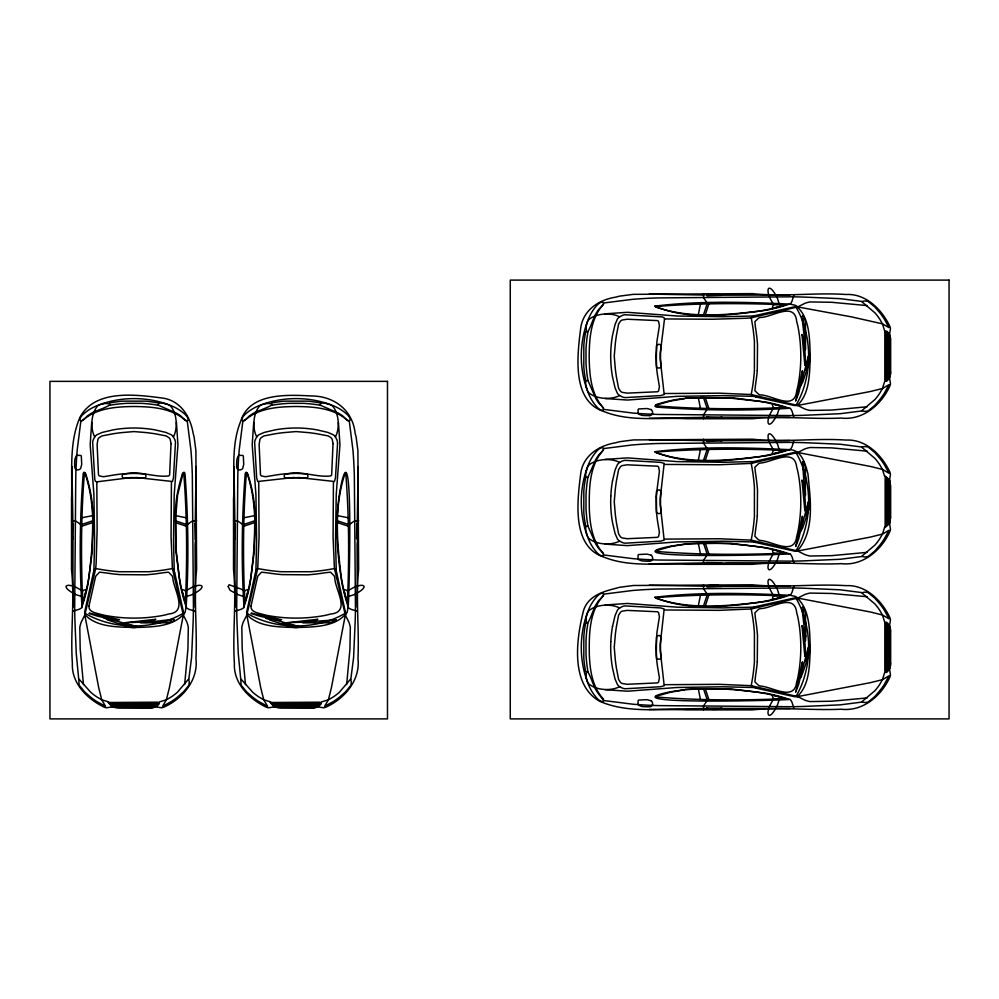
<?xml version="1.0" encoding="UTF-8"?>
<svg xmlns="http://www.w3.org/2000/svg" width="999" height="999" viewBox="0 0 999 999"><rect width="100%" height="100%" fill="white"/><g stroke="black" fill="none" stroke-linecap="round" stroke-linejoin="round"><path stroke-width="1.5" d="M703.483 584.777L703.571 588.836L706.318 592.844A6.419 6.419 0 0 1 707.105 595.154L703.483 606.006M703.483 439.198L703.571 443.269L706.318 447.277A6.419 6.419 0 0 1 707.105 449.587L703.483 460.439M703.483 293.619L703.571 297.69L706.318 301.698A6.419 6.419 0 0 1 707.105 304.008L703.483 314.86M195.13 539.185L194.78 523.876L195.891 527.397A42.67 42.67 0 0 1 196.079 531.543A51.811 51.811 0 0 1 195.941 535.676L195.08 544.505L195.255 607.242M357.217 539.16L356.568 538.698L356.793 523.876L357.904 527.397A42.67 42.67 0 0 1 358.092 531.543A51.811 51.811 0 0 1 357.954 535.676L357.093 544.505L357.267 607.242M195.205 523.988L196.154 466.521M357.217 523.988L358.179 466.521M610.826 641.67A117.008 117.008 0 0 0 610.826 652.996A120.267 120.267 0 0 0 612.499 668.056L615.084 679.12L617.444 684.54A9.965 9.965 0 0 0 619.43 686.55L622.365 688.124A12.225 12.225 0 0 0 625.149 688.748L660.589 686.738L664.185 685.701L660.239 650.287L660.814 637.774M72.865 607.242L73.014 539.185L72.19 535.676A51.811 51.811 0 0 1 72.053 531.543A42.67 42.67 0 0 1 72.228 527.397L73.339 523.876L73.064 539.198M234.877 607.242L235.027 539.185L234.203 535.676A51.811 51.811 0 0 1 234.066 531.543A42.67 42.67 0 0 1 234.241 527.397L235.352 523.876L235.152 539.198M808.578 356.83L805.856 369.892L806.518 370.754M808.578 502.41L805.856 515.472L806.518 516.333M808.578 647.989L805.856 661.051L806.518 661.912M171.416 481.83L171.066 536.938L172.415 568.556L183.366 615.184L186.776 621.89A28.609 28.609 0 0 1 188.312 627.36L187.937 648.988L184.653 684.515M333.429 481.83L333.079 536.938L334.428 568.556L345.379 615.184L348.788 621.89A28.609 28.609 0 0 1 350.324 627.36L349.95 648.988L346.665 684.515M133.367 627.422L133.404 625.561M295.379 627.422L295.429 625.561M656.181 497.102L656.555 512.774L658.453 513.611A6.743 6.743 0 0 0 659.652 513.498L660.963 512.862L660.227 498.526L664.185 463.399L660.589 462.362L625.149 460.339A12.225 12.225 0 0 0 622.365 460.976L619.43 462.549A9.965 9.965 0 0 0 617.444 464.547L615.084 469.98L612.499 481.043M721.89 417.182L706.555 416.908L710.077 418.007A42.67 42.67 0 0 0 714.223 418.194A51.811 51.811 0 0 0 718.356 418.069L721.89 417.182L789.922 417.37M718.356 709.203L721.852 708.116L706.555 708.054L710.077 709.165A42.67 42.67 0 0 0 714.223 709.352A51.811 51.811 0 0 0 718.356 709.215M795.666 546.378A252.71 252.71 0 0 0 797.065 541.133L802.359 516.246L802.609 519.33A55.532 55.532 0 0 1 801.66 525.761L800.249 532.18L802.809 527.572L809.34 507.817A16.284 16.284 0 0 0 810.127 503.184L810.139 501.273A16.733 16.733 0 0 0 810.139 500.237L809.515 499.338M809.14 644.892L801.385 672.714C797.414 690.921 808.803 654.045 809.34 653.383A16.284 16.284 0 0 0 810.127 648.751L810.139 646.84A16.733 16.733 0 0 0 810.139 645.804L809.515 644.917M93.369 572.914L84.728 611.7A50.037 50.037 0 0 0 84.728 614.485C96.628 627.472 117.62 626.897 134.066 627.547C150.487 626.91 171.528 627.447 183.391 614.485A50.112 50.112 0 0 0 183.404 611.7L174.75 572.914M255.382 572.914L246.741 611.7A50.037 50.037 0 0 0 246.741 614.485C258.641 627.472 279.633 626.897 296.079 627.547C312.512 626.91 333.541 627.447 345.404 614.485A51.586 51.586 0 0 0 345.429 612.237L336.763 572.914A9.128 9.128 0 0 0 334.453 568.581L325.537 570.079A217.545 217.545 0 0 1 310.826 571.728L281.318 571.728A217.52 217.52 0 0 1 266.608 570.079L257.705 568.581A9.128 9.128 0 0 0 255.469 572.927M93.869 571.403L94.605 540.272L93.906 494.505L90.185 444.742L91.696 422.465M255.881 571.403L256.618 540.272L255.919 494.505L252.198 444.742L253.709 422.465M183.366 615.184L185.165 612.137L186.251 606.068M345.379 615.184L347.177 612.137L348.264 606.068M656.181 496.378L659.415 471.228L658.616 467.12A3.072 3.072 0 0 0 657.517 466.183L627.222 464.81L622.115 465.609A6.319 6.319 0 0 0 620.454 466.758L618.618 469.567L616.42 480.956A289.747 289.747 0 0 0 615.347 488.823L614.248 501.76L615.347 514.697A289.722 289.722 0 0 0 616.42 522.564L618.618 533.953L620.454 536.775A6.319 6.319 0 0 0 622.115 537.912L627.222 538.711L657.517 537.337A3.072 3.072 0 0 0 658.616 536.401L659.415 532.292L657.492 520.779A136.776 136.776 0 0 1 656.318 509.69L656.493 491.246L658.453 489.91A6.743 6.743 0 0 1 659.652 490.022L660.888 491.433M793.868 295.08L792.057 301.099A28.197 28.197 0 0 1 790.396 303.933L788.748 303.983M793.868 440.659L792.057 446.678A28.197 28.197 0 0 1 790.396 449.513L788.748 449.562M793.868 586.226L792.057 592.245A28.197 28.197 0 0 1 790.396 595.079L788.748 595.142M757.292 370.529L757.504 344.493A195.092 195.092 0 0 0 755.444 327.26L754.857 321.678L758.641 318.032A9.94 9.94 0 0 1 760.426 317.47C771.965 317.432 794.804 300.861 796.69 321.503A92.32 92.32 0 0 1 798.101 327.272C801.685 346.291 801.685 366.071 798.101 385.09A92.308 92.308 0 0 1 796.69 390.859C794.804 411.501 771.965 394.93 760.426 394.892A9.94 9.94 0 0 1 758.641 394.33L754.857 390.684L755.694 383.541A193.769 193.769 0 0 0 757.292 370.529M757.292 516.108L757.504 490.072A195.092 195.092 0 0 0 755.444 472.839L754.857 467.257L758.641 463.611A9.94 9.94 0 0 1 760.426 463.049C772.015 462.35 794.48 447.215 796.69 467.082A92.32 92.32 0 0 1 798.101 472.852C801.685 491.87 801.685 511.65 798.101 530.669A92.308 92.308 0 0 1 796.69 536.438C794.467 556.431 772.015 541.046 760.426 540.471A9.94 9.94 0 0 1 758.641 539.91L754.857 536.263L755.694 529.12A193.769 193.769 0 0 0 757.292 516.108M757.292 661.688L757.504 635.651A195.092 195.092 0 0 0 755.444 618.406L754.857 612.837L758.641 609.19A9.94 9.94 0 0 1 760.426 608.616C771.703 608.616 794.605 592.444 796.69 612.662A92.32 92.32 0 0 1 798.101 618.418C801.685 637.437 801.685 657.23 798.101 676.248A92.308 92.308 0 0 1 796.69 682.017C794.467 701.997 772.015 686.613 760.426 686.051A9.94 9.94 0 0 1 758.641 685.476L754.857 681.83L755.694 674.687A193.769 193.769 0 0 0 757.292 661.688M660.814 492.12L660.239 504.707L664.185 540.122L660.589 541.158L625.149 543.181A12.225 12.225 0 0 1 622.365 542.544L619.43 540.971A9.965 9.965 0 0 1 617.444 538.973L615.084 533.541L612.499 522.477A120.267 120.267 0 0 1 610.826 507.417A117.008 117.008 0 0 1 610.826 496.103M660.888 637.012L659.652 635.589A6.743 6.743 0 0 0 658.453 635.476L656.493 636.825L656.318 655.269A136.776 136.776 0 0 0 657.492 666.358L659.415 677.871L658.616 681.967A3.072 3.072 0 0 1 657.517 682.904L627.222 684.278L622.115 683.491A6.319 6.319 0 0 1 620.454 682.342L618.618 679.52L616.42 668.131A289.722 289.722 0 0 1 615.347 660.277L614.248 647.34L615.347 634.402A289.747 289.747 0 0 1 616.42 626.535L618.618 615.147L620.454 612.325A6.319 6.319 0 0 1 622.115 611.176L627.222 610.389L657.517 611.763A3.072 3.072 0 0 1 658.616 612.699L659.415 616.795L656.955 632.392L656.068 647.34L656.555 658.341L658.453 659.19A6.743 6.743 0 0 0 659.652 659.078L660.963 658.441L660.239 644.38L664.185 608.965L660.589 607.929L625.149 605.918A12.225 12.225 0 0 0 622.365 606.543L619.43 608.116A9.965 9.965 0 0 0 617.444 610.127L615.084 615.546L612.499 626.61M136.488 626.748L135.589 627.447A16.733 16.733 0 0 1 134.553 627.459L132.642 627.384M298.501 626.748L297.739 627.434A16.733 16.733 0 0 1 296.566 627.459L294.655 627.384M348.189 606.818C348.876 604.195 354.345 416.308 340.259 489.185C334.615 520.467 336.875 552.922 342.12 584.128A193.943 193.943 0 0 0 348.164 606.83M183.391 614.635L169.393 687.712L166.383 699.799L162.562 706.33L171.453 701.473A85.427 85.427 0 0 0 176.898 697.614L183.317 692.07L188.574 685.701A4.171 4.171 0 0 0 188.961 684.777L189.198 682.754A26.236 26.236 0 0 0 189.186 681.318L188.511 679.145L177.372 692.282A57.954 57.954 0 0 1 170.991 697.115L166.383 699.799L159.428 701.922M345.404 614.635L331.406 687.712L328.396 699.799L324.575 706.33L333.466 701.473A85.427 85.427 0 0 0 338.911 697.614L345.342 692.07L350.587 685.701A4.171 4.171 0 0 0 350.974 684.777L351.211 682.754A26.236 26.236 0 0 0 351.198 681.318L350.524 679.145L339.385 692.282A57.954 57.954 0 0 1 333.004 697.115L328.396 699.799L321.453 701.922M652.522 413.299L652.584 412.649A3.859 3.859 0 0 0 651.161 409.578M652.522 558.878L652.584 558.229A3.859 3.859 0 0 0 651.161 555.157M652.522 704.457L652.584 703.796A3.859 3.859 0 0 0 651.161 700.724M887.936 348.726L888.498 347.502L889.048 348.726M889.048 363.711L888.498 364.935L887.911 363.511A7.418 7.418 0 0 1 888.011 360.976L888.648 361.438A1.374 1.374 0 0 0 888.935 360.976A7.13 7.13 0 0 1 888.985 363.711M887.936 494.305L888.498 493.081L889.048 494.305M889.048 509.29L888.498 510.514L887.911 509.09A7.418 7.418 0 0 1 888.011 506.555L888.648 507.017A1.374 1.374 0 0 0 888.935 506.555A7.13 7.13 0 0 1 888.985 509.278M887.936 639.884L888.498 638.661L889.048 639.884M889.048 654.869L888.498 656.093L887.911 654.657A7.418 7.418 0 0 1 888.011 652.135L888.648 652.584A1.374 1.374 0 0 0 888.935 652.122A7.13 7.13 0 0 1 888.985 654.857M82.218 597.202L82.405 595.204A35.814 35.814 0 0 0 82.343 591.083L81.443 590.347A12.238 12.238 0 0 0 79.67 589.335C67.782 581.843 58.129 585.589 75.637 594.48A49.513 49.513 0 0 0 78.571 595.504L79.858 595.879A5.432 5.432 0 0 1 82.218 597.202A4.72 4.72 0 0 1 83.666 599.662L86.314 589.81L85.065 589.822A4.858 4.858 0 0 0 83.654 590.272L82.492 591.271M585.614 331.893L584.565 338.336A102.472 102.472 0 0 0 583.816 345.292L583.816 367.07A102.485 102.485 0 0 0 584.565 374.026L585.614 380.469M585.614 477.472L584.565 483.916A102.472 102.472 0 0 0 583.816 490.871L583.816 512.649A102.485 102.485 0 0 0 584.565 519.605L585.614 526.048M585.614 623.039L584.565 629.495A102.472 102.472 0 0 0 583.816 636.438L583.816 658.229A102.485 102.485 0 0 0 584.565 665.172L585.614 671.628M587.912 331.893L587.037 337.699A167.695 167.695 0 0 0 586.001 349.138L586.001 363.224A167.695 167.695 0 0 0 587.037 374.662L587.912 380.469L595.816 398.501A71.553 71.553 0 0 0 598.851 403.196C607.779 410.664 601.848 413.224 596.103 406.081A45.779 45.779 0 0 1 586.438 387.125M586.438 470.816A45.792 45.792 0 0 1 596.103 451.86C601.823 444.73 607.717 447.315 598.851 454.745A71.553 71.553 0 0 0 595.816 459.453L587.837 477.547L587.037 483.279A167.695 167.695 0 0 0 586.001 494.717L586.001 508.803A167.695 167.695 0 0 0 587.037 520.242L587.912 526.048L595.816 544.08A71.553 71.553 0 0 0 598.851 548.776C607.729 556.193 601.798 558.791 596.103 551.66A45.779 45.779 0 0 1 586.438 532.704M587.912 623.039L587.037 628.858A167.695 167.695 0 0 0 586.001 640.284L586.001 654.382A167.695 167.695 0 0 0 587.037 665.809L587.912 671.628M80.869 421.054L77.223 449.8A469.792 469.792 0 0 0 75.787 475.711L74.688 607.205A463.161 463.161 0 0 0 74.962 621.528L76.261 653.596L78.933 681.318A26.236 26.236 0 0 0 78.921 682.754L79.158 684.777A4.171 4.171 0 0 0 79.545 685.701L84.803 692.07L91.221 697.614A85.427 85.427 0 0 0 96.666 701.473L105.557 706.33L101.736 699.799L98.726 687.712L84.728 614.635M242.882 421.054L239.236 449.8A469.792 469.792 0 0 0 237.799 475.711L236.701 607.205A463.161 463.161 0 0 0 236.975 621.528L238.274 653.596L240.946 681.318A26.236 26.236 0 0 0 240.934 682.754L241.171 684.777A4.171 4.171 0 0 0 241.571 685.701L246.815 692.07L253.234 697.614A85.427 85.427 0 0 0 258.679 701.473L267.57 706.33L263.748 699.799L260.739 687.712L246.753 614.635M188.799 679.27L191.583 657.567L193.157 621.528A463.161 463.161 0 0 0 193.431 607.205L192.332 475.711A469.792 469.792 0 0 0 190.896 449.8L187.25 421.054M350.811 679.27L353.596 657.567L355.169 621.528A463.161 463.161 0 0 0 355.444 607.205L354.345 475.711A469.792 469.792 0 0 0 352.909 449.8L349.275 421.054M698.363 314.448L700.424 304.158M698.363 460.027L700.424 449.737M698.363 605.606L700.424 595.304M721.865 562.824L706.555 562.487L710.077 563.586A42.67 42.67 0 0 0 714.223 563.773A51.811 51.811 0 0 0 718.356 563.648L727.197 562.774L789.922 562.949M721.865 708.403L789.922 708.528M800.386 385.889L799.25 390.871A122.44 122.44 0 0 1 798.588 393.531L795.691 400.811M800.386 531.468L799.25 536.451A122.44 122.44 0 0 1 798.588 539.11L795.691 546.391M800.886 383.678L801.635 380.182A55.532 55.532 0 0 0 802.597 373.751L802.372 370.666L797.065 395.554A252.71 252.71 0 0 1 795.666 400.799M800.886 529.258L809.14 499.325M800.486 676.598L799.25 682.03A122.44 122.44 0 0 1 798.588 684.677L795.691 691.957M800.886 674.837L801.635 671.328A55.532 55.532 0 0 0 802.597 664.897L802.372 661.825L797.065 686.7A252.71 252.71 0 0 1 795.666 691.957M800.586 385.002L800.786 384.128M800.586 530.581L800.786 529.707M800.586 676.161L800.786 675.274M888.685 377.647L888.798 377.197A23.601 23.601 0 0 0 889.56 372.003L889.51 340.372A23.664 23.664 0 0 0 888.773 335.177L888.685 334.715M888.685 523.226L888.798 522.777A23.601 23.601 0 0 0 889.56 517.582L889.51 485.951A23.664 23.664 0 0 0 888.773 480.756L888.685 480.294M889.422 523.601L890.321 517.569L890.321 485.951L889.472 480.094M888.685 668.793L888.798 668.343A23.601 23.601 0 0 0 889.56 663.149L889.51 631.518A23.664 23.664 0 0 0 888.773 626.323M586.313 325.199C585.277 344.53 593.456 316.895 595.816 313.873A71.553 71.553 0 0 1 598.851 309.166C607.779 301.698 601.848 299.138 596.103 306.281A45.792 45.792 0 0 0 586.438 325.237M586.313 470.779C585.739 472.564 584.652 478.284 587.837 477.547M586.313 616.358C585.277 635.689 593.456 608.041 595.816 605.019A71.553 71.553 0 0 1 598.851 600.324C607.779 592.844 601.848 590.297 596.103 597.439A45.792 45.792 0 0 0 586.438 616.383M89.298 613.523L89.435 613.011A252.71 252.71 0 0 0 94.693 614.385L119.58 619.667L116.496 619.929M251.311 613.523L251.448 613.011A252.71 252.71 0 0 0 256.706 614.385L281.593 619.667L278.509 619.929M884.615 381.556L882.479 388.499L879.807 393.119A57.954 57.954 0 0 1 874.974 399.488L861.825 410.639L864.01 411.313A26.236 26.236 0 0 0 865.434 411.326L867.457 411.076A4.171 4.171 0 0 0 868.381 410.689L874.762 405.444L880.294 399.013A85.427 85.427 0 0 0 884.152 393.569L889.01 384.677L882.479 388.499L870.391 391.508L797.327 405.507M884.615 527.135L882.479 534.078L879.807 538.698A57.954 57.954 0 0 1 874.974 545.067L861.825 556.218L864.01 556.893A26.236 26.236 0 0 0 865.434 556.905L867.457 556.655A4.171 4.171 0 0 0 868.381 556.268L874.762 551.023L880.294 544.592A85.427 85.427 0 0 0 884.152 539.148L889.01 530.257L882.479 534.078L870.391 537.087L797.327 551.086M884.615 672.702L882.479 679.657L879.807 684.265A57.954 57.954 0 0 1 874.974 690.646L861.825 701.785L864.01 702.459A26.236 26.236 0 0 0 865.434 702.472L867.457 702.235A4.171 4.171 0 0 0 868.381 701.847L874.762 696.59L880.294 690.172M705.406 314.448L708.84 303.983M705.406 460.027L708.84 449.562M705.406 605.606L708.84 595.142M344.73 474.463C333.853 507.267 337.125 542.807 341.159 576.51A86.264 86.264 0 0 0 341.87 580.694A200.15 200.15 0 0 0 347.402 602.984C349.263 560.127 349.151 517.07 345.854 474.3M805.344 492.057L805.469 469.318A15.31 15.31 0 0 0 804.707 465.01L803.783 462.225A1.311 1.311 0 0 0 803.633 461.875L802.834 461.6M805.843 636.176L805.556 639.685A20.042 20.042 0 0 1 805.606 640.434L804.882 641.346L804.207 634.815A51.773 51.773 0 0 0 803.271 628.97L801.96 625.561L804.869 656.318M143.556 705.806L141.608 706.593A10.027 10.027 0 0 1 138.262 706.443L137.949 706.493A13.212 13.212 0 0 1 136.788 706.63A9.628 9.628 0 0 1 136.101 706.655A10.352 10.352 0 0 1 134.69 706.568L133.317 706.568A10.39 10.39 0 0 1 129.995 706.468L129.77 706.43A9.74 9.74 0 0 1 127.672 706.655L124.475 705.806L127.023 704.982A10.677 10.677 0 0 1 129.071 705.057L130.494 705.057A11.001 11.001 0 0 1 133.317 705.057L133.991 705.169A10.452 10.452 0 0 1 137.537 705.082L138.711 705.094A10.277 10.277 0 0 1 141.009 704.994L143.556 705.806L155.931 705.843L157.043 704.832A27.947 27.947 0 0 0 157.542 704.27L158.641 703.021L109.478 703.021L110.414 704.083A23.864 23.864 0 0 0 111.426 705.182L112.437 705.956M305.569 705.806L303.621 706.593A10.027 10.027 0 0 1 300.274 706.443L299.962 706.493A13.212 13.212 0 0 1 298.801 706.63A9.628 9.628 0 0 1 298.114 706.655A10.352 10.352 0 0 1 296.703 706.568L295.329 706.568A10.39 10.39 0 0 1 292.008 706.468L291.795 706.43A9.74 9.74 0 0 1 289.685 706.655L286.488 705.806L289.048 704.982A10.677 10.677 0 0 1 291.096 705.057L292.507 705.057A11.001 11.001 0 0 1 295.329 705.057L296.004 705.169A10.452 10.452 0 0 1 299.563 705.082L300.724 705.094A10.277 10.277 0 0 1 303.022 704.994L305.569 705.806L317.944 705.843L319.056 704.832A27.947 27.947 0 0 0 319.568 704.27L320.654 703.021L271.591 703.009L272.427 704.083A23.864 23.864 0 0 0 273.439 705.182L274.45 705.956M619.605 395.529C611.188 400.05 596.216 399.225 588.723 392.707A15.197 15.197 0 0 1 587.437 390.684L587.212 390.209M619.605 541.108C611.188 545.629 596.216 544.805 588.723 538.286A15.197 15.197 0 0 1 587.437 536.263L587.212 535.789M619.605 686.675C611.188 691.208 596.216 690.384 588.723 683.853A15.197 15.197 0 0 1 587.437 681.83L587.212 681.368M706.58 440.721L707.08 441.446L721.877 440.909L718.356 439.885A51.811 51.811 0 0 0 714.223 439.747A42.67 42.67 0 0 0 710.077 439.922L706.63 440.659L649.213 439.66M888.648 377.809L887.861 378.821A23.864 23.864 0 0 1 886.762 379.832L885.876 380.607M888.648 523.389L887.861 524.4M888.598 669.068L887.861 669.967A23.864 23.864 0 0 1 886.762 670.978L886.263 671.428M804.37 345.092L805.019 343.731L801.997 317.008L802.559 316.096M804.782 495.079L802.559 461.675M804.37 636.238L805.019 634.889L801.997 608.166L802.559 607.255M889.422 523.626L885.201 527.447L885.201 476.073L889.422 479.895M587.212 322.153L587.437 321.678A15.197 15.197 0 0 1 588.723 319.655C596.216 313.137 611.188 312.312 619.605 316.833M587.212 467.732L587.437 467.257A15.197 15.197 0 0 1 588.723 465.234C596.216 458.716 611.188 457.892 619.605 462.412M587.212 613.299L587.437 612.837A15.197 15.197 0 0 1 588.723 610.814C596.216 604.283 611.188 603.471 619.605 607.991M587.012 322.777C579.395 343.718 579.395 368.643 587.012 389.585M587.012 468.356C579.395 489.298 579.395 514.223 587.012 535.164M587.012 613.935C579.395 634.865 579.395 659.802 587.012 680.731M796.116 405.07C812.836 376.273 812.836 336.089 796.116 307.292M796.116 550.649C812.836 521.853 812.836 481.668 796.116 452.872M796.116 696.228C812.836 667.432 812.836 627.235 796.116 598.438M244.505 591.271L245.679 590.272A4.858 4.858 0 0 1 247.09 589.822L248.339 589.81L245.667 599.675A4.72 4.72 0 0 0 244.193 597.24M706.318 556.243L703.571 560.252L703.483 564.323M882.554 323.901L888.923 327.597L884.152 318.793A85.427 85.427 0 0 0 880.294 313.349L874.762 306.918L868.381 301.673A4.171 4.171 0 0 0 867.457 301.286L865.434 301.036A26.236 26.236 0 0 0 864.01 301.049L861.825 301.735L874.974 312.874A57.954 57.954 0 0 1 879.807 319.243L882.479 323.863L884.615 330.806M797.327 452.435L870.391 466.433L882.479 469.443L889.01 473.264L884.152 464.373A85.427 85.427 0 0 0 880.294 458.928L874.762 452.497L868.381 447.252A4.171 4.171 0 0 0 867.457 446.865L865.434 446.615A26.236 26.236 0 0 0 864.01 446.628L861.825 447.315L874.974 458.454A57.954 57.954 0 0 1 879.807 464.822L882.479 469.443L884.615 476.386M706.693 295.017L707.08 295.866L721.877 295.329L718.356 294.305A51.811 51.811 0 0 0 714.223 294.168A42.67 42.67 0 0 0 710.077 294.343L701.76 295.005L649.213 294.081M888.673 643.281L888.398 642.12A1.349 1.349 0 0 0 888.036 642.619A7.405 7.405 0 0 1 887.961 639.884M790.246 449.737C801.822 450.174 805.556 464.747 807.929 473.826C810.314 498.751 815.346 531.168 797.177 551.098A50.037 50.037 0 0 1 794.38 551.098L755.594 542.457A9.128 9.128 0 0 1 751.26 540.134L719.617 538.761L664.51 539.11M888.423 523.763L888.523 511.263M157.13 622.901L157.73 622.052M319.143 622.901L319.742 622.052L333.017 620.342M79.246 679.37L90.747 692.282A57.954 57.954 0 0 0 97.128 697.115L101.736 699.799L108.691 701.922M241.258 679.37L252.759 692.282A57.954 57.954 0 0 0 259.141 697.115L263.748 699.799L270.704 701.922M705.606 702.846L706.318 701.822A6.419 6.419 0 0 0 707.105 699.512L703.483 688.661M704.894 703.783L703.508 706.043L703.483 709.889M603.571 304.258C590.709 318.094 589.373 338.249 589.185 356.181C589.373 374.113 590.709 394.28 603.571 408.104M603.571 449.837C589.11 465.584 589.073 488.736 589.31 508.816C589.909 524.562 592.345 541.72 603.571 553.683M603.571 595.404C589.11 611.151 589.073 634.315 589.31 654.395C589.909 670.129 592.345 687.287 603.571 699.263M137.437 705.469L137.238 705.968A1.386 1.386 0 0 0 137.7 706.256M706.693 586.163L707.08 587.012L721.877 586.475L718.356 585.464A51.811 51.811 0 0 0 714.223 585.327A42.67 42.67 0 0 0 710.077 585.501L701.76 586.151L649.213 585.239M885.788 526.261L886.762 525.412A23.864 23.864 0 0 0 887.861 524.4M885.701 380.706L885.701 331.606L886.225 332.055M885.701 526.336L885.701 477.185L886.95 478.271A27.947 27.947 0 0 1 887.512 478.783L888.635 480.094M119.48 623.826L120.342 623.176L133.416 625.898M281.493 623.826L282.355 623.176L295.429 625.898M82.13 420.879C95.966 408.017 116.134 406.693 134.066 406.506C151.985 406.693 172.153 408.017 185.989 420.879M244.156 420.879C257.979 408.017 278.147 406.693 296.079 406.506C313.998 406.693 334.166 408.017 348.002 420.879M82.043 607.567L81.806 607.717A28.197 28.197 0 0 1 78.971 609.365L72.952 611.188M244.056 607.567L243.818 607.717A28.197 28.197 0 0 1 240.984 609.365L234.965 611.188M888.611 353.022L888.586 353.034A1.386 1.386 0 0 0 888.935 352.547A6.906 6.906 0 0 1 888.923 355.669L888.011 355.681A7.093 7.093 0 0 1 888.049 352.56L888.648 353.009M188.549 523.638L192.557 520.891L196.616 520.791M350.562 523.638L354.57 520.891L358.641 520.791M138.174 705.581L137.7 705.344A7.093 7.093 0 0 0 134.565 705.344L134.615 706.256M773.95 304.62L772.964 305.781A4.858 4.858 0 0 0 772.502 307.192L772.489 308.441L782.354 305.769A4.72 4.72 0 0 1 779.919 304.308A5.432 5.432 0 0 1 778.558 301.985L778.184 300.699A49.513 49.513 0 0 0 777.172 297.752C768.268 280.257 764.535 289.897 772.015 301.785A12.238 12.238 0 0 0 773.026 303.559L774.15 304.483A35.852 35.852 0 0 0 778.283 304.508L779.882 304.333M773.95 450.199L772.964 451.361A4.858 4.858 0 0 0 772.502 452.772L772.489 454.021L782.354 451.348A4.72 4.72 0 0 1 779.919 449.887A5.432 5.432 0 0 1 778.558 447.564L778.184 446.278A49.513 49.513 0 0 0 777.172 443.331C768.368 425.861 764.56 435.514 772.015 447.365A12.238 12.238 0 0 0 773.026 449.138L774.15 450.062A35.852 35.852 0 0 0 778.283 450.087L779.882 449.912M773.95 595.766L772.964 596.927A4.858 4.858 0 0 0 772.502 598.339L772.489 599.587L782.354 596.927A4.72 4.72 0 0 1 779.919 595.454A5.432 5.432 0 0 1 778.558 593.131L778.184 591.845A49.513 49.513 0 0 0 777.172 588.911C768.268 571.403 764.535 581.056 772.015 592.944A12.238 12.238 0 0 0 773.026 594.717L773.763 595.616A35.814 35.814 0 0 0 777.884 595.666L779.882 595.491M100.662 404.32C121.591 396.703 146.528 396.703 167.457 404.32M262.675 404.32C283.604 396.703 308.541 396.703 329.47 404.32M182.954 613.423C154.158 630.157 113.961 630.157 85.165 613.423M344.967 613.423C316.171 630.157 275.974 630.157 247.178 613.423M664.522 318.931L660.239 353.234L660.963 367.282L659.652 367.919A6.743 6.743 0 0 1 658.453 368.032L656.555 367.195L656.068 356.181L656.955 341.233L659.415 325.649L658.616 321.541A3.072 3.072 0 0 0 657.517 320.604L627.222 319.23L622.115 320.03A6.319 6.319 0 0 0 620.454 321.178L618.618 323.988L616.42 335.377A289.747 289.747 0 0 0 615.347 343.244L614.248 356.181L615.347 369.118A289.722 289.722 0 0 0 616.42 376.985L618.618 388.374L620.454 391.196A6.319 6.319 0 0 0 622.115 392.332L627.222 393.131L657.517 391.758A3.072 3.072 0 0 0 658.616 390.821L659.415 386.713L657.492 375.199A136.776 136.776 0 0 1 656.318 364.111L656.493 345.666L658.453 344.33A6.743 6.743 0 0 1 659.652 344.443L660.963 345.08L660.239 359.128L664.185 394.543L660.589 395.579L625.149 397.602A12.225 12.225 0 0 1 622.365 396.965L619.43 395.392A9.965 9.965 0 0 1 617.444 393.394L615.084 387.962L612.499 376.898A120.267 120.267 0 0 1 610.826 361.838A117.008 117.008 0 0 1 610.826 350.524A120.267 120.267 0 0 1 612.499 335.464L615.084 324.4L617.444 318.968A9.965 9.965 0 0 1 619.43 316.97L622.365 315.397A12.225 12.225 0 0 1 625.149 314.76L662.087 316.92L663.985 317.57L664.522 318.931L712.387 319.255L745.991 318.256L751.236 317.819L797.876 306.88L804.57 303.471A28.609 28.609 0 0 1 810.039 301.935L831.68 302.297L867.194 305.594M664.51 464.41L719.617 464.76L751.236 463.399L797.876 452.46L804.57 449.051A28.609 28.609 0 0 1 810.039 447.515L831.68 447.877L867.194 451.173M664.51 609.977L719.617 610.327L751.236 608.978L797.876 598.026L804.57 594.617A28.609 28.609 0 0 1 810.039 593.081L831.68 593.456L867.194 596.74M100.025 404.533L99.563 404.757A15.197 15.197 0 0 0 97.54 406.031C91.009 413.536 90.197 428.509 94.718 436.925M262.038 404.533L261.576 404.757A15.197 15.197 0 0 0 259.553 406.031C253.022 413.536 252.21 428.509 256.731 436.925M296.628 706.256L296.628 705.356A7.093 7.093 0 0 1 299.7 705.369L299.25 705.968A1.386 1.386 0 0 0 299.712 706.256M292.432 706.218L292.782 705.619A1.573 1.573 0 0 0 292.307 705.344A7.605 7.605 0 0 1 295.492 705.331L295.017 705.993A1.386 1.386 0 0 0 295.492 706.268A7.268 7.268 0 0 1 292.307 706.243L292.307 706.268M130.357 706.243L130.769 705.619A1.573 1.573 0 0 0 130.282 705.344A7.605 7.605 0 0 1 133.479 705.331L132.992 705.993A1.386 1.386 0 0 0 133.479 706.268A7.268 7.268 0 0 1 130.295 706.243L130.295 706.268M173.401 436.925C177.934 428.509 177.11 413.536 170.579 406.031A15.197 15.197 0 0 0 168.556 404.757L168.094 404.533M335.414 436.925C339.947 428.509 339.123 413.536 332.592 406.031A15.197 15.197 0 0 0 330.569 404.757L330.107 404.533M888.498 365.759L889.272 363.811A11.076 11.076 0 0 0 889.335 362.275A9.753 9.753 0 0 0 889.122 360.464L889.16 360.239A10.402 10.402 0 0 0 889.247 356.918L889.247 355.557A10.352 10.352 0 0 0 889.335 354.146A9.615 9.615 0 0 0 889.31 353.459A13.237 13.237 0 0 0 889.172 352.297L889.122 351.985A10.027 10.027 0 0 0 889.247 348.639L888.498 346.678L887.661 349.238A10.277 10.277 0 0 0 887.774 351.523L887.736 352.697A10.452 10.452 0 0 0 887.849 356.256L887.736 356.918A11.189 11.189 0 0 0 887.686 359.203L887.736 361.163A10.677 10.677 0 0 0 887.674 363.211L888.498 365.759L888.523 378.047M888.498 656.917L889.335 653.721A9.74 9.74 0 0 0 889.122 651.623L889.16 651.398A10.39 10.39 0 0 0 889.247 648.076L889.247 646.703A10.352 10.352 0 0 0 889.335 645.292A9.628 9.628 0 0 0 889.31 644.605A13.212 13.212 0 0 0 889.172 643.443L889.122 643.131A10.027 10.027 0 0 0 889.247 639.797L888.498 637.837L887.661 640.384A10.277 10.277 0 0 0 887.774 642.682L887.736 643.843A10.452 10.452 0 0 0 887.849 647.402L887.736 648.076A11.189 11.189 0 0 0 887.686 650.349L887.736 652.322A10.677 10.677 0 0 0 887.674 654.37L888.498 656.917L888.523 669.205M77.185 455.332L80.732 455.444A2.11 2.11 0 0 1 81.319 456.031L81.706 464.373L80.644 468.469A3.859 3.859 0 0 1 77.597 469.892L76.935 469.83A3.084 3.084 0 0 1 74.663 466.758L74.65 463.436A56.069 56.069 0 0 1 74.937 459.128L76.036 456.193A3.234 3.234 0 0 1 77.185 455.332M888.498 492.257L887.661 494.817A10.277 10.277 0 0 0 887.774 497.102L887.736 498.276A10.452 10.452 0 0 0 887.849 501.835L887.736 502.497A11.189 11.189 0 0 0 887.686 504.782L887.736 506.743A10.677 10.677 0 0 0 887.674 508.791L888.498 511.338L889.272 509.39A11.076 11.076 0 0 0 889.335 507.854A9.753 9.753 0 0 0 889.122 506.043L889.16 505.819A10.402 10.402 0 0 0 889.247 502.497L889.247 501.123A10.352 10.352 0 0 0 889.335 499.725A9.615 9.615 0 0 0 889.31 499.025A13.237 13.237 0 0 0 889.172 497.877L889.147 497.689A10.027 10.027 0 0 0 889.247 494.218L888.498 492.257L888.523 479.895M332.717 620.079L336.151 619.88M174.138 619.88L173.227 619.318L146.528 622.352L140.734 622.102M802.684 319.33L804.445 318.731M802.697 464.922L804.445 464.31M802.697 610.501L804.445 609.877M92.732 520.791L81.893 524.425A6.419 6.419 0 0 1 79.583 523.613M254.757 520.791L243.906 524.425A6.419 6.419 0 0 1 241.596 523.613M81.868 526.161L92.333 522.727M243.881 526.161L254.345 522.727M171.004 620.342L157.73 622.04M103.084 403.633C122.415 402.597 94.768 410.776 91.746 413.136A71.553 71.553 0 0 0 87.05 416.171C79.62 425.037 77.023 419.13 84.166 413.424A45.779 45.779 0 0 1 103.109 403.758M265.097 403.633C284.428 402.597 256.78 410.776 253.758 413.136A71.553 71.553 0 0 0 249.063 416.171C241.646 425.037 239.036 419.13 246.179 413.424A45.779 45.779 0 0 1 265.122 403.758M155.519 706.006L155.07 706.118A23.664 23.664 0 0 1 149.875 706.88M317.532 706.006L317.083 706.118A23.664 23.664 0 0 1 311.888 706.88M755.594 315.484L794.38 306.843A50.062 50.062 0 0 1 797.177 306.855C810.139 318.693 809.577 339.772 810.239 356.181C809.59 372.615 810.127 393.643 797.177 405.519A50.037 50.037 0 0 1 794.38 405.519L755.594 396.878M755.594 606.643L794.38 598.001A50.112 50.112 0 0 1 797.177 598.001C810.139 609.84 809.577 630.918 810.239 647.34C809.59 663.761 810.127 684.802 797.177 696.665A50.037 50.037 0 0 1 794.38 696.678L755.594 688.024M802.834 316.021L803.633 316.296A1.311 1.311 0 0 1 803.783 316.646L804.67 319.443A15.31 15.31 0 0 1 805.456 323.738L805.556 348.526A20.042 20.042 0 0 1 805.606 349.275L804.882 350.199L804.207 343.668A51.773 51.773 0 0 0 803.271 337.812L801.96 334.403L804.869 365.159M802.834 607.18L803.633 607.454A1.311 1.311 0 0 1 803.783 607.792L804.67 610.601A15.31 15.31 0 0 1 805.456 614.897L805.856 636.151M82.03 517.744L92.333 515.684M244.043 517.744L254.345 515.684M603.733 302.984L632.479 299.35A469.792 469.792 0 0 1 658.391 297.914L789.897 296.815A463.161 463.161 0 0 1 804.22 297.09L840.259 298.664L861.95 301.448M603.733 448.563L632.479 444.93A469.792 469.792 0 0 1 658.391 443.494L789.897 442.395A463.161 463.161 0 0 1 804.22 442.669L840.259 444.243L861.95 447.028M861.95 410.926L840.259 413.698L804.22 415.272A463.161 463.161 0 0 1 789.897 415.559L658.391 414.448A469.792 469.792 0 0 1 632.479 413.012L603.733 409.378M603.733 594.143L632.479 590.496A469.792 469.792 0 0 1 658.391 589.06L789.897 587.961A463.161 463.161 0 0 1 804.22 588.236L840.259 589.81L861.95 592.594M861.95 556.505L840.259 559.278L804.22 560.851A463.161 463.161 0 0 1 789.897 561.138L658.391 560.027A469.792 469.792 0 0 1 632.479 558.591L603.733 554.957M861.95 702.072L840.259 704.857L804.22 706.43A463.161 463.161 0 0 1 789.897 706.705L658.391 705.606A469.792 469.792 0 0 1 632.479 704.17L603.733 700.524L598.851 694.342A71.553 71.553 0 0 1 595.816 689.647C593.456 686.625 585.277 658.978 586.313 678.309M109.765 405.232L115.584 404.358A167.695 167.695 0 0 1 127.01 403.321L141.109 403.321A167.695 167.695 0 0 1 152.535 404.358L158.354 405.232L176.373 413.136A71.553 71.553 0 0 1 181.069 416.171C188.549 425.099 191.096 419.168 183.953 413.424A45.792 45.792 0 0 0 165.01 403.746M271.79 405.232L277.597 404.358A167.695 167.695 0 0 1 289.036 403.321L303.122 403.321A167.695 167.695 0 0 1 314.56 404.358L320.367 405.232L338.386 413.136A71.553 71.553 0 0 1 343.082 416.171C350.562 425.099 353.109 419.168 345.966 413.424A45.792 45.792 0 0 0 327.023 403.746M109.765 402.934L116.221 401.885A102.485 102.485 0 0 1 123.164 401.136L144.955 401.136A102.472 102.472 0 0 1 151.898 401.885L158.354 402.934M271.79 402.934L278.234 401.885A102.485 102.485 0 0 1 285.177 401.136L306.968 401.136A102.472 102.472 0 0 1 313.911 401.885L320.367 402.934M605.144 313.823L627.422 312.312L677.185 316.021L722.951 316.72L754.095 315.984M605.144 459.403L627.422 457.892L677.185 461.6L722.951 462.3L754.095 461.563M605.144 604.969L627.422 603.458L677.185 607.18L722.951 607.879L754.095 607.142M867.194 406.768L831.68 410.065L810.039 410.439A28.609 28.609 0 0 1 804.57 408.891L797.876 405.482L751.236 394.543L719.617 393.181L664.51 393.531M867.194 552.347L831.68 555.644L810.039 556.018A28.609 28.609 0 0 1 804.57 554.47L797.876 551.061L751.236 540.122L752.771 531.218A217.52 217.52 0 0 0 754.407 516.508L754.407 487.012A217.52 217.52 0 0 0 752.759 472.302L751.26 463.386A9.128 9.128 0 0 1 755.606 461.151L794.38 452.422A50.062 50.062 0 0 1 797.177 452.435L797.876 452.46M867.194 697.926L831.68 701.211L810.039 701.585A28.609 28.609 0 0 1 804.57 700.049L797.876 696.64L751.236 685.689L719.617 684.34L664.51 684.69M303.521 706.355L304.745 705.806L303.521 705.244M684.39 398.676L670.691 401.024L657.142 404.832A5.107 5.107 0 0 0 655.656 405.519A2.985 2.985 0 0 0 656.98 405.919C699.75 409.328 742.806 409.315 785.664 407.53A200.1 200.1 0 0 0 763.373 401.985A86.314 86.314 0 0 0 759.19 401.273L729.932 398.077L685.376 398.139M684.39 544.255L670.691 546.603L657.142 550.412A5.107 5.107 0 0 0 655.656 551.098A2.985 2.985 0 0 0 656.98 551.498C699.75 554.907 742.806 554.895 785.664 553.109A200.1 200.1 0 0 0 763.373 547.564A86.314 86.314 0 0 0 759.19 546.853C729.932 543.006 699.7 541.133 670.541 546.216C601.236 559.915 787.337 554.595 789.497 553.871A193.943 193.943 0 0 0 766.795 547.827M684.39 689.834L670.691 692.182L657.142 695.991A5.107 5.107 0 0 0 655.656 696.665A2.985 2.985 0 0 0 656.98 697.077C699.75 700.486 742.806 700.474 785.664 698.676A200.1 200.1 0 0 0 763.373 693.144M797.327 696.665L870.391 682.667L882.479 679.657L889.01 675.836L884.152 684.727A85.427 85.427 0 0 1 880.294 690.172M685.376 543.706L729.932 543.256L766.807 547.814M685.376 689.285L729.932 688.823L766.807 693.381A193.943 193.943 0 0 1 789.51 699.425C787.362 700.199 601.223 705.481 670.541 691.795C699.7 686.713 729.932 688.573 759.19 692.419A86.314 86.314 0 0 1 763.373 693.131M140.285 622.152L125.137 622.752M302.297 622.152L287.15 622.752M302.747 622.102L308.591 621.528A51.773 51.773 0 0 0 314.435 620.591L317.844 619.28L287.138 622.739M332.704 620.079L302.06 622.19L302.972 622.926A20.042 20.042 0 0 0 303.721 622.864L328.521 622.789A15.31 15.31 0 0 0 332.829 622.027L335.614 621.103A1.311 1.311 0 0 0 335.964 620.953L336.226 620.154M804.894 365.159L805.556 361.725L804.832 349.962M804.894 510.739L805.556 507.305L804.832 495.541M804.894 656.318L805.556 652.871L804.832 641.108M649.213 418.281L706.668 417.32M649.213 563.861L706.668 562.899M649.213 709.427L706.668 708.478M809.14 353.746L800.249 386.601L802.809 381.993L809.34 362.237A16.284 16.284 0 0 0 810.127 357.605L810.139 355.694A16.733 16.733 0 0 0 810.139 354.657L809.515 353.758M789.922 294.992L721.89 295.18M789.922 440.571L721.865 440.721M789.922 586.138L721.89 586.338M698.551 397.914C685.239 397.664 671.977 399.588 659.29 403.683C657.417 403.658 652.384 406.268 656.518 407.117C700.711 410.389 745.279 411.014 789.497 408.291A193.943 193.943 0 0 0 766.795 402.247L733.566 397.902L700.062 397.502M649.437 415.634L646.116 415.584A56.069 56.069 0 0 1 641.808 415.309L638.873 414.21A3.234 3.234 0 0 1 638.011 413.049L638.124 409.515A2.11 2.11 0 0 1 638.711 408.928L647.065 408.541L651.148 409.602M71.503 520.791L75.562 520.891L79.57 523.638M233.516 520.791L237.575 520.891L241.583 523.638M110.29 703.883L157.892 703.883M272.302 703.883L319.905 703.883M111.264 704.882L156.993 704.882M273.276 704.882L319.006 704.882M112.188 705.843L124.563 705.843M274.201 705.843L286.576 705.843M118.244 706.83L149.875 706.83M280.257 706.83L311.888 706.83M96.816 481.843L131.106 477.559L145.167 478.284L145.804 476.973A6.743 6.743 0 0 0 145.916 475.774L145.067 473.876L133.966 473.389L123.052 473.876L122.203 475.774A6.743 6.743 0 0 0 122.315 476.973L122.964 478.284L137.013 477.559L172.427 481.506L173.464 477.909L175.474 442.457A12.225 12.225 0 0 0 174.85 439.685L173.277 436.738A9.965 9.965 0 0 0 171.266 434.765L165.846 432.405L154.783 429.82A120.267 120.267 0 0 0 139.723 428.146A117.008 117.008 0 0 0 128.396 428.134A120.267 120.267 0 0 0 113.337 429.82L102.273 432.405L96.853 434.765A9.965 9.965 0 0 0 94.843 436.738L93.269 439.685A12.225 12.225 0 0 0 92.645 442.457L94.805 479.408L95.454 481.306L96.816 481.843L97.128 529.707L96.129 563.299L95.704 568.556L84.753 615.184L81.344 621.89A28.609 28.609 0 0 0 79.808 627.36L80.182 648.988L83.466 684.515M808.241 356.83L810.102 356.88M808.241 502.41L810.102 502.46M808.241 647.989L810.102 648.039M754.095 396.378L722.951 395.641L677.185 396.341L627.422 400.05L605.144 398.539M754.095 541.957L722.951 541.221L677.185 541.92L627.422 545.629L605.144 544.118M754.095 687.524L722.951 686.788L677.185 687.487L627.422 691.208L605.144 689.697M357.18 611.188L351.161 609.378A28.197 28.197 0 0 1 348.326 607.717L348.102 607.567M195.167 611.188L189.148 609.378A28.197 28.197 0 0 1 186.313 607.717L186.089 607.567M790.246 595.317L795.454 596.453L797.876 598.026M790.246 304.158L795.454 305.307L797.876 306.88M797.327 306.855L851.573 316.895L882.479 323.863M797.327 598.001L870.391 612L882.479 615.009L889.01 618.831L884.152 609.939A85.427 85.427 0 0 0 880.294 604.495L874.762 598.076L868.381 592.819A4.171 4.171 0 0 0 867.457 592.432L865.434 592.195A26.236 26.236 0 0 0 864.01 592.207L861.825 592.882L874.974 604.02A57.954 57.954 0 0 1 879.807 610.401L882.479 615.009L884.615 621.965M779.882 408.029L778.283 407.854A35.852 35.852 0 0 0 774.15 407.879L773.026 408.803A12.238 12.238 0 0 0 772.015 410.577C764.535 422.465 768.268 432.105 777.172 414.61A49.513 49.513 0 0 0 778.184 411.663L778.558 410.377A5.432 5.432 0 0 1 779.882 408.029A4.72 4.72 0 0 1 782.354 406.568L772.489 403.921L772.502 405.169A4.858 4.858 0 0 0 772.964 406.581L773.95 407.742M779.882 553.608L778.283 553.434A35.852 35.852 0 0 0 774.15 553.458L773.026 554.383A12.238 12.238 0 0 0 772.015 556.156C764.535 568.044 768.268 577.684 777.172 560.189A49.513 49.513 0 0 0 778.184 557.242L778.558 555.956A5.432 5.432 0 0 1 779.882 553.608A4.72 4.72 0 0 1 782.354 552.147L772.489 549.5L772.502 550.749A4.858 4.858 0 0 0 772.964 552.16L773.95 553.321M779.882 699.175L777.884 698.988A35.814 35.814 0 0 0 773.763 699.063L773.026 699.949A12.238 12.238 0 0 0 772.015 701.723C764.535 713.611 768.268 723.264 777.172 705.756A49.513 49.513 0 0 0 778.184 702.821L778.558 701.535A5.432 5.432 0 0 1 779.882 699.175A4.72 4.72 0 0 1 782.354 697.727L772.489 695.079L772.502 696.328A4.858 4.858 0 0 0 772.964 697.739L773.95 698.9M269.031 619.155C265.284 619.055 262.999 615.784 270.692 618.693L298.514 626.46M337.799 515.684L348.102 517.744M175.787 515.684L186.089 517.744M266.808 617.794L261.388 616.57A122.44 122.44 0 0 1 258.729 615.908L251.298 613.548M268.581 618.194L272.078 618.955A55.532 55.532 0 0 0 278.509 619.917M106.556 618.194L110.065 618.955A55.532 55.532 0 0 0 116.496 619.917M106.119 618.094L99.363 616.57A122.44 122.44 0 0 1 96.716 615.908L89.286 613.548M327.048 403.633C325.274 403.059 319.555 401.973 320.292 405.157M165.035 403.633C163.262 403.059 157.542 401.973 158.279 405.157M337.812 522.727L348.276 526.161M175.787 522.727L186.251 526.161M270.279 620.129L290.022 626.66A16.284 16.284 0 0 0 294.655 627.434M108.267 620.129L128.009 626.66A16.284 16.284 0 0 0 132.642 627.434M337.4 520.791L348.239 524.425A6.419 6.419 0 0 0 350.549 523.613M175.387 520.791L186.226 524.425A6.419 6.419 0 0 0 188.536 523.613M657.142 453.109C689.959 463.998 725.486 460.664 759.19 456.668A86.264 86.264 0 0 0 763.373 455.969A200.15 200.15 0 0 0 785.664 450.424C742.819 448.576 699.75 448.688 656.98 451.973A2.985 2.985 0 0 0 655.669 452.372A5.107 5.107 0 0 0 657.155 453.059M587.837 380.394C584.652 379.657 585.739 385.377 586.313 387.162M587.837 525.973C584.652 525.237 585.739 530.956 586.313 532.742M805.581 333.117L804.732 332.517L803.021 319.243M805.581 478.696L804.732 478.096L803.021 464.822M805.581 624.263L804.732 623.663L803.021 610.389M651.148 555.182L647.065 554.12L638.711 554.507A2.11 2.11 0 0 0 638.124 555.094L638.011 558.628A3.234 3.234 0 0 0 638.873 559.79L641.808 560.876A56.069 56.069 0 0 0 646.116 561.163L649.437 561.213A3.084 3.084 0 0 0 652.584 558.903M651.148 700.749L647.065 699.687L638.711 700.074A2.11 2.11 0 0 0 638.124 700.661L638.011 704.208A3.234 3.234 0 0 0 638.873 705.356L641.808 706.455A56.069 56.069 0 0 0 646.116 706.73L649.437 706.78A3.084 3.084 0 0 0 652.584 704.47M269.056 619.168L270.267 620.117M108.254 620.117L103.634 617.569L136.501 626.46M886.263 332.093L886.95 332.692A27.947 27.947 0 0 1 887.512 333.204L888.635 334.515M885.701 671.915L885.701 622.802L886.95 623.851A27.947 27.947 0 0 1 887.512 624.35L888.635 625.661M888.76 642.282L888.948 642.619A7.13 7.13 0 0 0 888.985 639.897M790.246 408.204L790.396 408.429A28.197 28.197 0 0 1 792.057 411.263L793.868 417.282M790.246 553.783L790.396 554.008A28.197 28.197 0 0 1 792.057 556.843L793.868 562.862M790.246 699.362L790.396 699.587A28.197 28.197 0 0 1 792.057 702.422L793.868 708.441M347.64 591.271L346.478 590.272A4.858 4.858 0 0 0 345.067 589.822L343.818 589.81L346.491 599.675A4.72 4.72 0 0 1 347.952 597.24A5.432 5.432 0 0 1 350.274 595.879L351.561 595.504A49.513 49.513 0 0 0 354.508 594.48C372.003 585.576 362.35 581.855 350.462 589.323A12.238 12.238 0 0 0 348.688 590.347L347.802 591.083A35.814 35.814 0 0 0 347.739 595.204L347.914 597.202M185.627 591.271L184.465 590.272A4.858 4.858 0 0 0 183.054 589.822L181.806 589.81L184.478 599.675A4.72 4.72 0 0 1 185.939 597.24A5.432 5.432 0 0 1 188.262 595.879L189.548 595.504A49.513 49.513 0 0 0 192.482 594.48C209.99 585.576 200.337 581.855 188.449 589.323A12.238 12.238 0 0 0 186.676 590.347L185.777 591.083A35.814 35.814 0 0 0 185.727 595.204L185.901 597.202M603.783 700.611C602.31 703.471 597.452 699.125 596.103 697.227A45.779 45.779 0 0 1 586.438 678.284M332.917 620.004L333.529 621.765M170.904 620.004L171.516 621.765M703.483 397.502L707.105 408.341A6.419 6.419 0 0 1 706.293 410.664L703.571 414.672L703.483 418.743M703.483 543.081L707.105 553.921A6.419 6.419 0 0 1 706.293 556.243M705.406 397.914L708.84 408.379M705.406 543.493L708.84 553.958M705.406 689.06L708.84 699.525M174.213 620.154L173.951 620.953A1.311 1.311 0 0 1 173.601 621.103L170.804 621.99A15.31 15.31 0 0 1 166.508 622.777L141.708 622.864A20.042 20.042 0 0 1 140.959 622.926L140.06 622.227L146.578 621.528A51.773 51.773 0 0 0 152.422 620.591L155.832 619.28L125.125 622.739M698.363 397.914L700.424 408.204M698.363 543.493L700.424 553.783M698.363 689.06L700.424 699.362M338.436 422.465L339.947 444.742L336.238 494.505L335.527 540.272L336.276 571.403M176.423 422.465L177.934 444.742L174.213 494.505L173.514 540.272L174.251 571.403M245.479 684.515L242.195 648.988L241.82 627.36A28.609 28.609 0 0 1 243.356 621.89L246.765 615.184L257.717 568.556L259.066 536.938L258.729 481.83M805.344 492.095L805.556 494.105A20.042 20.042 0 0 1 805.606 494.855L804.882 495.779L804.357 490.684M804.345 490.584L804.207 489.248A51.773 51.773 0 0 0 803.271 483.391L801.96 479.982L804.869 510.739M804.395 345.454L804.782 349.5M804.395 636.6L804.782 640.659M233.978 466.521L234.927 523.988M71.965 466.521L72.915 523.988M888.523 334.315L888.523 346.678M888.523 625.461L888.523 637.837M887.562 333.254L887.562 378.971M887.562 478.833L887.562 524.55M887.562 624.412L887.562 670.129M886.563 332.355L886.563 379.957M886.563 477.934L886.563 525.536M886.563 623.501L886.563 671.103M888.985 348.738A7.13 7.13 0 0 1 888.96 351.473L888.361 350.986A1.349 1.349 0 0 0 888.036 351.473A7.405 7.405 0 0 1 887.961 348.738M652.584 413.324A3.084 3.084 0 0 1 649.437 415.584M655.669 306.793A2.985 2.985 0 0 1 656.98 306.443C699.75 303.034 742.806 303.047 785.664 304.832A200.15 200.15 0 0 1 763.373 310.377A86.264 86.264 0 0 1 759.19 311.089C725.486 315.185 689.959 318.406 657.142 307.53A5.107 5.107 0 0 1 655.656 306.843M755.606 396.79A9.128 9.128 0 0 1 751.26 394.555L752.771 385.639A217.52 217.52 0 0 0 754.407 370.929L754.407 341.433A217.52 217.52 0 0 0 752.759 326.723L751.26 317.807A9.128 9.128 0 0 1 755.606 315.572M610.826 641.483A120.267 120.267 0 0 1 612.499 626.423M755.606 606.718A9.128 9.128 0 0 0 751.26 608.965L752.771 617.869A217.545 217.545 0 0 1 754.407 632.579L754.407 662.087A217.52 217.52 0 0 1 752.759 676.798L751.26 685.714A9.128 9.128 0 0 0 755.606 687.949M888.985 494.318A7.13 7.13 0 0 1 888.96 497.052L888.398 496.553A1.349 1.349 0 0 0 888.036 497.052A7.405 7.405 0 0 1 887.961 494.318M610.826 495.904A120.267 120.267 0 0 1 612.499 480.844M345.816 474.3A2.985 2.985 0 0 0 345.467 472.977A5.107 5.107 0 0 0 344.78 474.475M246.691 472.977A2.985 2.985 0 0 0 246.328 474.3C242.932 517.057 242.944 560.127 244.73 602.971A200.1 200.1 0 0 0 250.262 580.681A86.314 86.314 0 0 0 250.986 576.51C255.132 542.794 258.304 507.267 247.427 474.463A5.107 5.107 0 0 0 246.741 472.977M280.257 706.88A23.601 23.601 0 0 1 275.062 706.093M299.7 706.243A6.906 6.906 0 0 1 296.578 706.243M303.509 706.305A7.13 7.13 0 0 1 300.786 706.281L301.298 705.781A1.349 1.349 0 0 0 300.786 705.356A7.405 7.405 0 0 1 303.521 705.282M174.675 572.927A9.128 9.128 0 0 0 172.427 568.581L163.524 570.079A217.545 217.545 0 0 1 148.814 571.728L119.306 571.728A217.52 217.52 0 0 1 104.595 570.079L95.679 568.581A9.128 9.128 0 0 0 93.444 572.927M84.665 472.977A2.985 2.985 0 0 0 84.316 474.3C80.919 517.057 80.919 560.127 82.717 602.971A200.1 200.1 0 0 0 88.249 580.681A86.314 86.314 0 0 0 88.973 576.51C93.057 542.807 96.291 507.267 85.402 474.463A5.107 5.107 0 0 0 84.728 472.977M118.244 706.88A23.601 23.601 0 0 1 113.049 706.093M137.687 706.243A6.906 6.906 0 0 1 134.565 706.243M92.745 517.382L92.345 550.874L88.012 584.128A193.943 193.943 0 0 1 81.98 606.83C79.233 562.499 79.795 517.782 83.204 473.501C84.353 469.817 86.463 475.074 86.551 476.598C90.572 489.785 93.107 503.571 92.745 517.382M236.626 466.433L236.626 466.758A3.084 3.084 0 0 0 238.936 469.905L239.61 469.905A3.859 3.859 0 0 0 242.682 468.481L243.719 464.373L243.331 456.031A2.11 2.11 0 0 0 242.745 455.444L239.198 455.332A3.234 3.234 0 0 0 238.049 456.193L236.963 459.128A56.069 56.069 0 0 0 236.676 463.436L236.626 466.433M254.757 517.382L254.358 550.874L250.025 584.128A193.943 193.943 0 0 1 243.993 606.83C241.246 562.499 241.808 517.782 245.217 473.501C246.366 469.817 248.476 475.074 248.564 476.598C252.585 489.785 255.12 503.571 254.757 517.382M175.387 514.747L175.637 548.926L180.107 584.128A193.943 193.943 0 0 0 186.151 606.83C188.923 562.612 188.249 518.031 185.002 473.838C184.465 470.167 181.743 473.726 181.843 475.736C177.922 488.336 175.312 501.51 175.387 514.747M175.787 515.871L176.049 548.926L179.146 576.51A86.264 86.264 0 0 0 179.857 580.694A200.15 200.15 0 0 0 185.389 602.984C187.238 560.127 187.138 517.07 183.841 474.3A2.985 2.985 0 0 0 183.454 472.977A5.107 5.107 0 0 0 182.767 474.475L177.61 495.005L175.787 515.871M228.222 586.638L230.07 590.297L237.65 594.48A49.513 49.513 0 0 0 240.584 595.504L241.87 595.879A5.432 5.432 0 0 1 244.231 597.202L244.418 595.204A35.814 35.814 0 0 0 244.355 591.083L243.456 590.347A12.238 12.238 0 0 0 241.683 589.335L229.108 584.74L228.222 586.638M71.528 499.325L71.503 569.605C74.863 600.911 70.28 632.117 72.378 663.411C71.341 683.266 87.4 699.163 104.221 707.155A10.215 10.215 0 0 0 106.531 707.779L111.776 706.967L118.244 707.904L149.875 707.904L156.344 706.967L161.588 707.779A10.215 10.215 0 0 0 163.898 707.155C182.667 698.676 198.514 680.094 195.954 658.478C197.303 628.833 193.669 599.263 196.616 569.605L195.891 450.574L194.118 437.087A41.521 41.521 0 0 0 193.132 433.391C190.397 416.433 180.32 400.075 161.663 397.952C135.177 394.543 95.155 389.223 80.02 417.17C68.756 443.169 72.477 471.84 71.528 499.325M233.541 499.325L233.516 569.605C236.651 600.911 232.43 632.117 234.39 663.411C233.354 683.266 249.413 699.163 266.233 707.155A10.215 10.215 0 0 0 268.544 707.779L273.788 706.967L280.257 707.904L311.888 707.904L318.356 706.967L323.614 707.779A10.215 10.215 0 0 0 325.911 707.155C344.68 698.676 360.527 680.094 357.967 658.478C359.315 628.833 355.681 599.263 358.641 569.605L357.904 450.574L356.131 437.087A41.521 41.521 0 0 0 355.144 433.391C352.747 410.302 334.503 396.116 311.513 395.941C287.637 394.792 249.463 392.482 240.734 421.191C230.594 446.016 234.927 473.289 233.541 499.325M88.973 606.106C88.461 611.763 95.305 612.862 99.388 613.998A92.308 92.308 0 0 0 105.145 615.421C124.163 619.005 143.956 619.005 162.974 615.421A92.32 92.32 0 0 0 168.731 613.998C188.724 612.062 173.389 588.873 172.777 577.747A9.94 9.94 0 0 0 172.203 575.961L168.556 572.165L162.987 572.764A195.092 195.092 0 0 1 145.742 574.837L119.705 574.6A193.769 193.769 0 0 1 106.706 573.014L99.563 572.165L95.916 575.961A9.94 9.94 0 0 0 95.342 577.747L88.973 606.106M171.016 443.606L169.63 474.825A3.072 3.072 0 0 1 168.694 475.936C154.907 477.647 140.372 470.866 126.124 473.638A136.776 136.776 0 0 0 115.035 474.812L103.521 476.735L99.425 475.936A3.072 3.072 0 0 1 98.489 474.825L97.115 444.543L97.902 439.435A6.319 6.319 0 0 1 99.051 437.774L101.873 435.939L113.262 433.741A289.722 289.722 0 0 1 121.129 432.667L134.066 431.568L147.003 432.667A289.747 289.747 0 0 1 154.857 433.741L166.246 435.939L169.068 437.774A6.319 6.319 0 0 1 170.217 439.435L171.016 443.606M250.986 606.106C250.474 611.763 257.317 612.862 261.401 613.998A92.308 92.308 0 0 0 267.158 615.421C286.176 619.005 305.969 619.005 324.987 615.421A92.32 92.32 0 0 0 330.756 613.998C351.423 612.212 334.702 589.073 334.79 577.747A9.94 9.94 0 0 0 334.228 575.961L330.569 572.165L325 572.764A195.092 195.092 0 0 1 307.767 574.837L281.73 574.6A193.769 193.769 0 0 1 268.719 573.014L261.576 572.165L257.929 575.961A9.94 9.94 0 0 0 257.367 577.747L250.986 606.106M333.029 443.606L331.656 474.825A3.072 3.072 0 0 1 330.719 475.936C316.92 477.647 302.385 470.866 288.137 473.638A136.776 136.776 0 0 0 277.06 474.812L265.534 476.735L261.438 475.936A3.072 3.072 0 0 1 260.502 474.825L259.128 444.543L259.915 439.435A6.319 6.319 0 0 1 261.064 437.774L263.886 435.939L275.274 433.741A289.722 289.722 0 0 1 283.142 432.667L296.079 431.568L309.016 432.667A289.747 289.747 0 0 1 316.87 433.741L328.259 435.939L331.081 437.774A6.319 6.319 0 0 1 332.23 439.435L333.029 443.606M884.877 331.943L884.864 379.807C885.776 385.352 892.095 374.925 890.321 371.99L890.321 340.372C891.72 337.437 886.725 328.034 884.877 331.943M884.877 623.101L884.864 670.953C885.776 676.498 892.095 666.083 890.321 663.149L890.321 631.518C891.72 628.596 886.725 619.193 884.877 623.101M337.55 443.606L335.477 477.909L334.44 481.506L299.026 477.559L284.977 478.284L284.328 476.973A6.743 6.743 0 0 1 284.216 475.774L285.065 473.876L296.079 473.376L307.093 473.876L307.929 475.774A6.743 6.743 0 0 1 307.817 476.973L307.18 478.284L293.119 477.559L257.717 481.506L256.668 477.909L254.658 442.457A12.225 12.225 0 0 1 255.282 439.685L256.855 436.738A9.965 9.965 0 0 1 258.866 434.765L264.285 432.405L275.349 429.82A120.267 120.267 0 0 1 290.422 428.146A117.008 117.008 0 0 1 301.735 428.134A120.267 120.267 0 0 1 316.795 429.82L327.859 432.405L333.279 434.765A9.965 9.965 0 0 1 335.289 436.738L336.863 439.685A12.225 12.225 0 0 1 337.487 442.457L337.55 443.606M890.584 371.99L889.647 378.471L890.459 383.716A10.215 10.215 0 0 1 889.834 386.026C881.355 404.795 862.786 420.629 841.158 418.069C811.525 419.418 781.955 415.784 752.284 418.743L687.012 418.743C659.315 417.232 630.307 422.14 603.871 411.526C571.278 400.949 577.41 354.845 580.644 328.584C582.829 310.127 599.013 299.588 616.071 297.103A41.521 41.521 0 0 1 619.78 296.116L633.254 294.355L752.284 293.619C783.603 296.978 814.797 292.395 846.091 294.493C865.958 293.456 881.842 309.528 889.834 326.336A10.215 10.215 0 0 1 890.459 328.646L889.647 333.891L890.584 340.372L890.584 371.99M890.584 517.569L889.647 524.05L890.459 529.295A10.215 10.215 0 0 1 889.834 531.605C881.355 550.374 862.786 566.208 841.158 563.648C811.525 564.997 781.955 561.363 752.284 564.323L687.012 564.323C659.328 562.724 630.307 567.719 603.871 557.105C571.278 546.528 577.41 500.424 580.644 474.163C582.754 455.507 599.113 445.417 616.071 442.682A41.521 41.521 0 0 1 619.78 441.695L633.254 439.935L752.284 439.198C783.603 442.557 814.797 437.974 846.091 440.072C865.958 439.036 881.842 455.094 889.834 471.915A10.215 10.215 0 0 1 890.459 474.225L889.647 479.47L890.584 485.951L890.584 517.569M890.584 663.149L889.647 669.617L890.459 674.862A10.215 10.215 0 0 1 889.834 677.172C881.355 695.941 862.786 711.788 841.158 709.228C811.525 710.576 781.955 706.942 752.284 709.889L687.012 709.889C657.891 708.616 627.447 713.249 599.85 701.373C569.817 684.627 576.46 638.249 583.578 610.401C588.124 595.966 603.009 591.52 616.071 588.261A41.521 41.521 0 0 1 619.78 587.275L633.254 585.501L752.284 584.777C783.591 587.912 814.797 583.691 846.091 585.651C865.958 584.615 881.842 600.674 889.834 617.494A10.215 10.215 0 0 1 890.459 619.805L889.647 625.049L890.584 631.518L890.584 663.149M128.746 705.781L128.809 705.968A1.374 1.374 0 0 0 129.271 706.256A7.13 7.13 0 0 1 126.536 706.305L125.312 705.744L126.736 705.219A7.418 7.418 0 0 1 129.258 705.331L128.771 705.706M290.759 705.781L290.821 705.968A1.374 1.374 0 0 0 291.283 706.256A7.13 7.13 0 0 1 288.549 706.305L287.325 705.744L288.748 705.219A7.418 7.418 0 0 1 291.283 705.331L290.784 705.706M139.286 705.806L139.286 705.781A1.349 1.349 0 0 0 138.774 705.356A7.405 7.405 0 0 1 141.508 705.282L142.732 705.806L141.508 706.355A7.13 7.13 0 0 1 138.774 706.281L139.273 705.906M108.367 702.509L111.801 706.543L115.584 707.442L149.875 707.642C152.81 709.402 163.224 703.096 157.68 702.185L108.367 702.509M270.379 702.509L273.813 706.543L277.597 707.442L311.888 707.642C314.822 709.402 325.237 703.096 319.692 702.185L270.379 702.509M654.795 306.156C688.985 320.866 730.356 315.16 766.807 310.127A193.943 193.943 0 0 0 789.51 304.096C744.867 301.96 698.9 300.699 654.795 306.156M654.795 451.735C688.985 466.458 730.356 460.689 766.807 455.706A193.943 193.943 0 0 0 789.51 449.675C744.867 447.54 698.9 446.278 654.795 451.735M654.795 597.302C688.985 612.025 730.356 606.306 766.807 601.286A193.943 193.943 0 0 0 789.51 595.254C744.867 593.119 698.9 591.858 654.795 597.302M888.036 501.211L888.011 501.261A7.093 7.093 0 0 1 888.049 498.139L888.648 498.588A1.386 1.386 0 0 0 888.935 498.126A6.906 6.906 0 0 1 888.923 501.248L888.061 501.148M888.036 646.778L888.011 646.84A7.093 7.093 0 0 1 888.049 643.706L888.648 644.155A1.386 1.386 0 0 0 888.935 643.693A6.906 6.906 0 0 1 888.923 646.828L888.036 646.778M888.298 359.465L888.273 359.503A1.573 1.573 0 0 0 888.036 359.952A7.605 7.605 0 0 1 888.011 356.768L888.673 357.242A1.386 1.386 0 0 0 888.948 356.755A7.268 7.268 0 0 1 888.923 359.94L888.336 359.44M888.298 505.044L888.273 505.082A1.573 1.573 0 0 0 888.036 505.531A7.605 7.605 0 0 1 888.011 502.347L888.673 502.822A1.386 1.386 0 0 0 888.948 502.335A7.268 7.268 0 0 1 888.923 505.519L888.298 505.044M888.298 650.624L888.273 650.649A1.573 1.573 0 0 0 888.036 651.111A7.605 7.605 0 0 1 888.011 647.914L888.673 648.401A1.386 1.386 0 0 0 888.948 647.914A7.268 7.268 0 0 1 888.923 651.098L888.336 650.599M759.19 602.247C725.499 606.231 689.959 609.565 657.142 598.676A5.107 5.107 0 0 1 655.656 598.001A2.985 2.985 0 0 1 656.98 597.589C699.75 594.193 742.806 594.205 785.664 595.991A200.15 200.15 0 0 1 763.373 601.523A86.264 86.264 0 0 1 759.19 602.247M949.05 280.107L510.264 280.107L510.264 718.893L949.05 718.893L949.05 280.107M387.487 381.368L49.95 381.368L49.95 718.893L387.487 718.893L387.487 381.368"/></g></svg>
